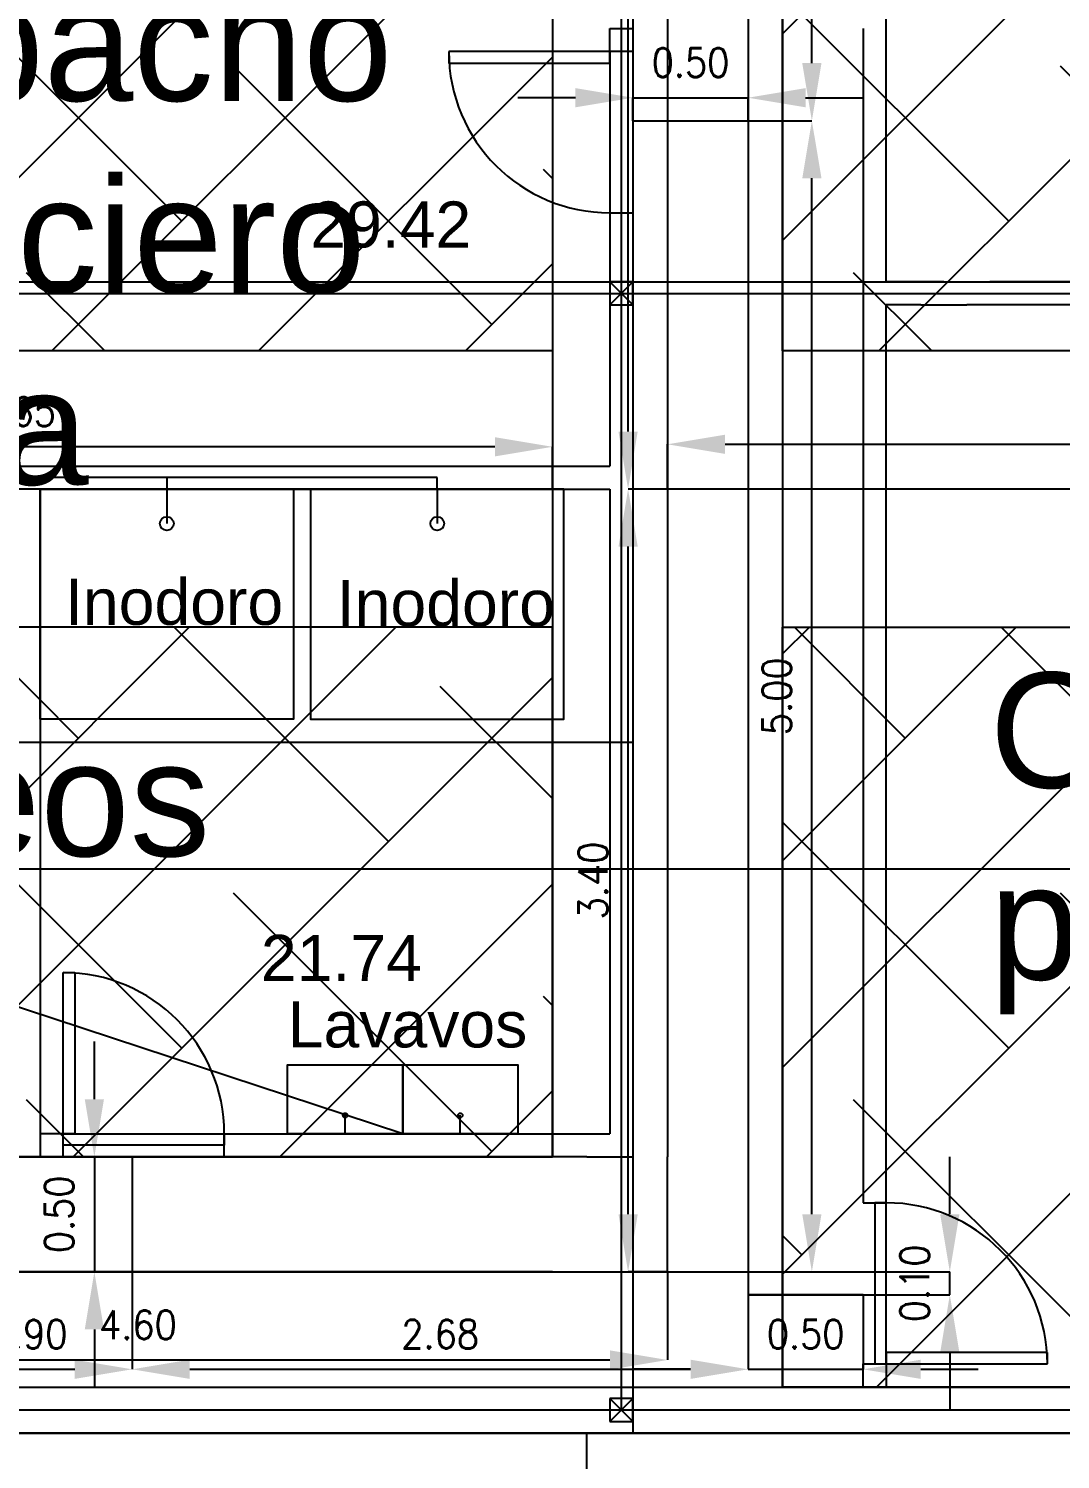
# Model space of a CAD drawing. Header units: inches. Extents: x -23 to 72981, y 9 to 49153.
# Drawn here: x 44.69 to 49.17, y 27.4 to 33.61 of the extents above; entities that cross this region are included whole.
import ezdxf

# ---------------------------------------------------------------- set-up
doc = ezdxf.new("R2010")
doc.units = ezdxf.units.IN
for name, color, linetype in [('Aguas pluviales', 140, 'Continuous'), ('Aguas sanitarias', 140, 'Continuous'), ('Auxiliar', 240, 'Continuous'), ('Cotas', 200, 'Continuous'), ('Cotas_IncendiosP0', 30, 'Continuous'), ('Cotas_IncendiosP1', 30, 'Continuous'), ('Elementos_A_P0', 251, 'Continuous'), ('Elementos_A_P1', 251, 'Continuous'), ('Exteriores', 7, 'Continuous'), ('IncendiosP0', 1, 'Continuous'), ('IncendiosP1', 1, 'Continuous'), ('P0', 5, 'Continuous'), ('P0_Elementos', 44, 'Continuous'), ('P0_Pasillos', 90, 'Continuous'), ('P1', 3, 'Continuous'), ('P1 Paredes interiores', 76, 'Continuous'), ('P1 Puertas', 30, 'Continuous'), ('P1 Puertas desplazadas', 30, 'Continuous'), ('P1 Texto', 7, 'Continuous'), ('Pared exterior nave', 26, 'Continuous'), ('Pilares', 240, 'Continuous')]:
    doc.layers.add(name, color=color, linetype=linetype)
doc.styles.add('80-100', font='romans.shx', dxfattribs={"width": 0.9, "height": 0.5})
doc.styles.get("Standard").update_dxf_attribs({"font": 'arial.ttf'})
doc.dimstyles.new('Copia de 100_conlineas', dxfattribs={"dimtxt": 0.5, "dimasz": 0.8, "dimexe": 0, "dimexo": 0, "dimgap": 0.09, "dimtad": 1, "dimzin": 1, "dimdsep": 46, "dimtxsty": '80-100', "dimcen": 0.1, "dimclrd": 256, "dimclre": 256, "dimclrt": 256, "dimadec": 0, "dimazin": 0, "dimtfac": 1, "dimtix": 1, "dimtmove": 2, "dimatfit": 3, "dimfxl": 1, "dimtvp": 1.058824, "dimtolj": 1, "dimtzin": 1, "dimarcsym": 0})
doc.dimstyles.new('Mod ISO-25', dxfattribs={"dimtxt": 0.125, "dimasz": 0.25, "dimexe": 0, "dimexo": 0.1, "dimgap": 0.09, "dimtad": 1, "dimzin": 12, "dimdsep": 46, "dimtxsty": '80-100', "dimcen": 0.1, "dimclrd": 256, "dimclre": 256, "dimclrt": 256, "dimadec": 0, "dimazin": 0, "dimtfac": 1, "dimtix": 1, "dimtmove": 2, "dimatfit": 3, "dimfxl": 1, "dimtolj": 1, "dimarcsym": 0})

# ---------------------------------------------------------------- blocks, each defined once
blk = doc.blocks.new('*D24')
at = {"layer": 'Cotas', "lineweight": -2, "transparency": 16777216}
for p, q in [((32.4111, 27.5148), (32.4111, 22.6814)), ((52.2111, 27.5148), (52.2111, 22.6814)), ((32.6611, 22.6814), (51.9611, 22.6814))]:
    blk.add_line(p, q, dxfattribs=at)
at = {"layer": 'Cotas', "transparency": 16777216}
for points in [[(32.6611, 22.723), (32.6611, 22.6397), (32.4111, 22.6814)], [(51.9611, 22.723), (51.9611, 22.6397), (52.2111, 22.6814)]]:
    blk.add_solid(points, dxfattribs=at)
at = {"layer": 'Defpoints', "color": 0, "transparency": 16777216}
for p in [(32.4111, 27.6148), (52.2111, 27.6148), (52.2111, 22.6814)]:
    blk.add_point(p, dxfattribs=at)
at = {"layer": 'Cotas', "transparency": 16777216, "insert": (42.3111, 22.8339), "char_height": 0.125, "attachment_point": 5, "style": '80-100'}
blk.add_mtext('\\A1;19.8', dxfattribs=at)
blk = doc.blocks.new('*D44')
at = {"layer": 'Cotas_IncendiosP1', "lineweight": -2, "transparency": 16777216}
for p, q in [((44.9717, 28.9648), (44.9717, 29.2148)), ((45.1361, 28.7148), (44.9717, 28.7148)), ((44.9717, 28.7148), (44.9717, 28.2148)), ((45.1361, 28.2148), (44.9717, 28.2148)), ((44.9717, 27.9648), (44.9717, 27.7148))]:
    blk.add_line(p, q, dxfattribs=at)
at = {"layer": 'Cotas_IncendiosP1', "transparency": 16777216}
for points in [[(44.93, 28.9648), (45.0134, 28.9648), (44.9717, 28.7148)], [(44.93, 27.9648), (45.0134, 27.9648), (44.9717, 28.2148)]]:
    blk.add_solid(points, dxfattribs=at)
at = {"layer": 'Defpoints', "color": 0, "transparency": 16777216}
for p in [(45.1361, 28.7148), (44.9717, 28.2148), (45.1361, 28.2148)]:
    blk.add_point(p, dxfattribs=at)
at = {"layer": 'Cotas_IncendiosP1', "transparency": 16777216, "insert": (44.8192, 28.4648), "char_height": 0.125, "attachment_point": 5, "rotation": 90, "style": '80-100'}
blk.add_mtext('\\A1;0.50', dxfattribs=at)
blk = doc.blocks.new('*D45')
at = {"layer": 'Cotas_IncendiosP1', "lineweight": -2, "transparency": 16777216}
for p, q in [((47.8111, 28.1148), (47.8111, 27.7917)), ((48.3111, 28.1148), (48.3111, 27.7917)), ((47.5611, 27.7917), (47.3111, 27.7917)), ((47.8111, 27.7917), (48.3111, 27.7917)), ((48.5611, 27.7917), (48.8111, 27.7917))]:
    blk.add_line(p, q, dxfattribs=at)
at = {"layer": 'Cotas_IncendiosP1', "transparency": 16777216}
for points in [[(47.5611, 27.8334), (47.5611, 27.75), (47.8111, 27.7917)], [(48.5611, 27.8334), (48.5611, 27.75), (48.3111, 27.7917)]]:
    blk.add_solid(points, dxfattribs=at)
at = {"layer": 'Defpoints', "color": 0, "transparency": 16777216}
for p in [(47.8111, 28.1148), (48.3111, 28.1148), (48.3111, 27.7917)]:
    blk.add_point(p, dxfattribs=at)
at = {"layer": 'Cotas_IncendiosP1', "transparency": 16777216, "insert": (48.0611, 27.9442), "char_height": 0.125, "attachment_point": 5, "style": '80-100'}
blk.add_mtext('\\A1;0.50', dxfattribs=at)
blk = doc.blocks.new('*D46')
at = {"layer": 'Cotas_IncendiosP1', "lineweight": -2, "transparency": 16777216}
for p, q in [((48.6873, 28.4648), (48.6873, 28.7148)), ((47.8111, 28.2148), (48.6873, 28.2148)), ((48.6873, 28.1148), (48.6873, 28.2148)), ((47.8111, 28.1148), (48.6873, 28.1148)), ((48.6873, 27.8648), (48.6873, 27.6148))]:
    blk.add_line(p, q, dxfattribs=at)
at = {"layer": 'Cotas_IncendiosP1', "transparency": 16777216}
for points in [[(48.6456, 28.4648), (48.7289, 28.4648), (48.6873, 28.2148)], [(48.6456, 27.8648), (48.7289, 27.8648), (48.6873, 28.1148)]]:
    blk.add_solid(points, dxfattribs=at)
at = {"layer": 'Defpoints', "color": 0, "transparency": 16777216}
for p in [(47.8111, 28.2148), (48.6873, 28.2148), (47.8111, 28.1148)]:
    blk.add_point(p, dxfattribs=at)
at = {"layer": 'Cotas_IncendiosP1', "transparency": 16777216, "insert": (48.5348, 28.1648), "char_height": 0.125, "attachment_point": 5, "rotation": 90, "style": '80-100'}
blk.add_mtext('\\A1;0.10', dxfattribs=at)
blk = doc.blocks.new('*D48')
at = {"layer": 'Cotas_IncendiosP1', "lineweight": -2, "transparency": 16777216}
for p, q in [((44.2361, 28.2148), (44.2361, 27.7917)), ((45.1361, 28.2148), (45.1361, 27.7917)), ((44.4861, 27.7917), (44.8861, 27.7917))]:
    blk.add_line(p, q, dxfattribs=at)
at = {"layer": 'Cotas_IncendiosP1', "transparency": 16777216}
for points in [[(44.4861, 27.8334), (44.4861, 27.75), (44.2361, 27.7917)], [(44.8861, 27.8334), (44.8861, 27.75), (45.1361, 27.7917)]]:
    blk.add_solid(points, dxfattribs=at)
at = {"layer": 'Defpoints', "color": 0, "transparency": 16777216}
for p in [(44.2361, 28.2148), (45.1361, 28.2148), (45.1361, 27.7917)]:
    blk.add_point(p, dxfattribs=at)
at = {"layer": 'Cotas_IncendiosP1', "transparency": 16777216, "insert": (44.6861, 27.9442), "char_height": 0.125, "attachment_point": 5, "style": '80-100'}
blk.add_mtext('\\A1;0.90', dxfattribs=at)
blk = doc.blocks.new('*D49')
at = {"layer": 'Cotas_IncendiosP1', "lineweight": -2, "transparency": 16777216}
for p, q in [((45.1361, 28.2148), (45.1361, 27.7917)), ((47.8111, 28.2148), (47.8111, 27.7917)), ((45.3861, 27.7917), (47.5611, 27.7917))]:
    blk.add_line(p, q, dxfattribs=at)
at = {"layer": 'Cotas_IncendiosP1', "transparency": 16777216}
for points in [[(45.3861, 27.8334), (45.3861, 27.75), (45.1361, 27.7917)], [(47.5611, 27.8334), (47.5611, 27.75), (47.8111, 27.7917)]]:
    blk.add_solid(points, dxfattribs=at)
at = {"layer": 'Defpoints', "color": 0, "transparency": 16777216}
for p in [(45.1361, 28.2148), (47.8111, 28.2148), (47.8111, 27.7917)]:
    blk.add_point(p, dxfattribs=at)
at = {"layer": 'Cotas_IncendiosP1', "transparency": 16777216, "insert": (46.4736, 27.9442), "char_height": 0.125, "attachment_point": 5, "style": '80-100'}
blk.add_mtext('\\A1;2.68', dxfattribs=at)
blk = doc.blocks.new('*D50')
at = {"layer": 'Cotas_IncendiosP1', "lineweight": -2, "transparency": 16777216}
for p, q in [((47.0611, 33.3146), (46.8111, 33.3146)), ((47.3111, 33.2148), (47.3111, 33.3146)), ((47.3111, 33.3146), (47.8111, 33.3146)), ((47.8111, 33.2148), (47.8111, 33.3146)), ((48.0611, 33.3146), (48.3111, 33.3146))]:
    blk.add_line(p, q, dxfattribs=at)
at = {"layer": 'Cotas_IncendiosP1', "transparency": 16777216}
for points in [[(47.0611, 33.3563), (47.0611, 33.2729), (47.3111, 33.3146)], [(48.0611, 33.3563), (48.0611, 33.2729), (47.8111, 33.3146)]]:
    blk.add_solid(points, dxfattribs=at)
at = {"layer": 'Defpoints', "color": 0, "transparency": 16777216}
for p in [(47.8111, 33.3146), (47.3111, 33.2148), (47.8111, 33.2148)]:
    blk.add_point(p, dxfattribs=at)
at = {"layer": 'Cotas_IncendiosP1', "transparency": 16777216, "insert": (47.5611, 33.4671), "char_height": 0.125, "attachment_point": 5, "style": '80-100'}
blk.add_mtext('\\A1;0.50', dxfattribs=at)
blk = doc.blocks.new('*D58')
at = {"layer": 'Cotas_IncendiosP1', "lineweight": -2, "transparency": 16777216}
for p, q in [((47.8111, 35.1148), (48.0881, 35.1148)), ((48.0881, 33.4648), (48.0881, 34.8648)), ((47.8111, 33.2148), (48.0881, 33.2148))]:
    blk.add_line(p, q, dxfattribs=at)
at = {"layer": 'Cotas_IncendiosP1', "transparency": 16777216}
for points in [[(48.0464, 34.8648), (48.1298, 34.8648), (48.0881, 35.1148)], [(48.0464, 33.4648), (48.1298, 33.4648), (48.0881, 33.2148)]]:
    blk.add_solid(points, dxfattribs=at)
at = {"layer": 'Defpoints', "color": 0, "transparency": 16777216}
for p in [(47.8111, 35.1148), (48.0881, 35.1148), (47.8111, 33.2148)]:
    blk.add_point(p, dxfattribs=at)
at = {"layer": 'Cotas_IncendiosP1', "transparency": 16777216, "insert": (47.9356, 34.1648), "char_height": 0.125, "attachment_point": 5, "rotation": 90, "style": '80-100'}
blk.add_mtext('\\A1;1.90', dxfattribs=at)
blk = doc.blocks.new('*D59')
at = {"layer": 'Cotas_IncendiosP1', "lineweight": -2, "transparency": 16777216}
for p, q in [((47.8111, 33.2148), (48.0881, 33.2148)), ((48.0881, 28.4648), (48.0881, 32.9648)), ((47.8111, 28.2148), (48.0881, 28.2148))]:
    blk.add_line(p, q, dxfattribs=at)
at = {"layer": 'Cotas_IncendiosP1', "transparency": 16777216}
for points in [[(48.0464, 32.9648), (48.1298, 32.9648), (48.0881, 33.2148)], [(48.0464, 28.4648), (48.1298, 28.4648), (48.0881, 28.2148)]]:
    blk.add_solid(points, dxfattribs=at)
at = {"layer": 'Defpoints', "color": 0, "transparency": 16777216}
for p in [(47.8111, 33.2148), (48.0881, 33.2148), (47.8111, 28.2148)]:
    blk.add_point(p, dxfattribs=at)
at = {"layer": 'Cotas_IncendiosP1', "transparency": 16777216, "insert": (47.9356, 30.7148), "char_height": 0.125, "attachment_point": 5, "rotation": 90, "style": '80-100'}
blk.add_mtext('\\A1;5.00', dxfattribs=at)
blk = doc.blocks.new('*D63')
at = {"layer": 'Cotas_IncendiosP0', "lineweight": -2, "transparency": 16777216}
for p, q in [((42.8611, 28.2148), (42.8611, 27.8322)), ((47.4611, 28.2148), (47.4611, 27.8322)), ((43.1111, 27.8322), (47.2111, 27.8322))]:
    blk.add_line(p, q, dxfattribs=at)
at = {"layer": 'Cotas_IncendiosP0', "transparency": 16777216}
for points in [[(43.1111, 27.8738), (43.1111, 27.7905), (42.8611, 27.8322)], [(47.2111, 27.8738), (47.2111, 27.7905), (47.4611, 27.8322)]]:
    blk.add_solid(points, dxfattribs=at)
at = {"layer": 'Defpoints', "color": 0, "transparency": 16777216}
for p in [(42.8611, 28.2148), (47.4611, 28.2148), (47.4611, 27.8322)]:
    blk.add_point(p, dxfattribs=at)
at = {"layer": 'Cotas_IncendiosP0', "transparency": 16777216, "insert": (45.1611, 27.9847), "char_height": 0.125, "attachment_point": 5, "style": '80-100'}
blk.add_mtext('\\A1;4.60', dxfattribs=at)
blk = doc.blocks.new('*D64')
at = {"layer": 'Cotas_IncendiosP0', "lineweight": -2, "transparency": 16777216}
for p, q in [((47.4611, 31.6148), (47.4611, 31.8092)), ((47.7111, 31.8092), (51.8611, 31.8092)), ((52.1111, 31.6148), (52.1111, 31.8092))]:
    blk.add_line(p, q, dxfattribs=at)
at = {"layer": 'Cotas_IncendiosP0', "transparency": 16777216}
for points in [[(47.7111, 31.8509), (47.7111, 31.7676), (47.4611, 31.8092)], [(51.8611, 31.8509), (51.8611, 31.7676), (52.1111, 31.8092)]]:
    blk.add_solid(points, dxfattribs=at)
at = {"layer": 'Defpoints', "color": 0, "transparency": 16777216}
for p in [(52.1111, 31.8092), (47.4611, 31.6148), (52.1111, 31.6148)]:
    blk.add_point(p, dxfattribs=at)
at = {"layer": 'Cotas_IncendiosP0', "transparency": 16777216, "insert": (49.7861, 31.9617), "char_height": 0.125, "attachment_point": 5, "style": '80-100'}
blk.add_mtext('\\A1;4.65', dxfattribs=at)
blk = doc.blocks.new('*D65')
at = {"layer": 'Cotas_IncendiosP0', "lineweight": -2, "transparency": 16777216}
for p, q in [((42.3111, 31.6148), (42.3111, 31.7985)), ((46.7111, 31.7985), (42.5611, 31.7985)), ((46.9611, 31.6148), (46.9611, 31.7985))]:
    blk.add_line(p, q, dxfattribs=at)
at = {"layer": 'Cotas_IncendiosP0', "transparency": 16777216}
for points in [[(42.5611, 31.8402), (42.5611, 31.7568), (42.3111, 31.7985)], [(46.7111, 31.8402), (46.7111, 31.7568), (46.9611, 31.7985)]]:
    blk.add_solid(points, dxfattribs=at)
at = {"layer": 'Defpoints', "color": 0, "transparency": 16777216}
for p in [(42.3111, 31.7985), (42.3111, 31.6148), (46.9611, 31.6148)]:
    blk.add_point(p, dxfattribs=at)
at = {"layer": 'Cotas_IncendiosP0', "transparency": 16777216, "insert": (44.6361, 31.951), "char_height": 0.125, "attachment_point": 5, "style": '80-100'}
blk.add_mtext('\\A1;4.65', dxfattribs=at)
blk = doc.blocks.new('*D74')
at = {"layer": 'Cotas_IncendiosP0', "lineweight": -2, "transparency": 16777216}
for p, q in [((47.4611, 37.1148), (47.2899, 37.1148)), ((47.2899, 31.8648), (47.2899, 36.8648)), ((47.4611, 31.6148), (47.2899, 31.6148))]:
    blk.add_line(p, q, dxfattribs=at)
at = {"layer": 'Cotas_IncendiosP0', "transparency": 16777216}
for points in [[(47.2482, 36.8648), (47.3316, 36.8648), (47.2899, 37.1148)], [(47.2482, 31.8648), (47.3316, 31.8648), (47.2899, 31.6148)]]:
    blk.add_solid(points, dxfattribs=at)
at = {"layer": 'Defpoints', "color": 0, "transparency": 16777216}
for p in [(47.2899, 37.1148), (47.4611, 37.1148), (47.4611, 31.6148)]:
    blk.add_point(p, dxfattribs=at)
at = {"layer": 'Cotas_IncendiosP0', "transparency": 16777216, "insert": (47.1374, 34.3648), "char_height": 0.125, "attachment_point": 5, "rotation": 90, "style": '80-100'}
blk.add_mtext('\\A1;5.50', dxfattribs=at)
blk = doc.blocks.new('*D75')
at = {"layer": 'Cotas_IncendiosP0', "lineweight": -2, "transparency": 16777216}
for p, q in [((47.4611, 31.6148), (47.2899, 31.6148)), ((47.2899, 28.4648), (47.2899, 31.3648)), ((47.4611, 28.2148), (47.2899, 28.2148))]:
    blk.add_line(p, q, dxfattribs=at)
at = {"layer": 'Cotas_IncendiosP0', "transparency": 16777216}
for points in [[(47.2482, 31.3648), (47.3316, 31.3648), (47.2899, 31.6148)], [(47.2482, 28.4648), (47.3316, 28.4648), (47.2899, 28.2148)]]:
    blk.add_solid(points, dxfattribs=at)
at = {"layer": 'Defpoints', "color": 0, "transparency": 16777216}
for p in [(47.2899, 31.6148), (47.4611, 31.6148), (47.4611, 28.2148)]:
    blk.add_point(p, dxfattribs=at)
at = {"layer": 'Cotas_IncendiosP0', "transparency": 16777216, "insert": (47.1374, 29.9148), "char_height": 0.125, "attachment_point": 5, "rotation": 90, "style": '80-100'}
blk.add_mtext('\\A1;3.40', dxfattribs=at)

msp = doc.modelspace()

# ---------------------------------------------------------------- hatches: boundary and pattern name
at = {"layer": 'P0_Elementos'}
h = msp.add_hatch(dxfattribs=at)
h.set_pattern_fill('ANSI38', color=256, scale=0.2)
h.paths.add_polyline_path([(35.7111, 39.5148), (34.7111, 39.5148), (34.7111, 35.0148), (35.7111, 35.0148)])
h.paths.add_polyline_path([(33.5111, 39.5148), (32.5111, 39.5148), (32.5111, 35.0148), (33.5111, 35.0148)])
h.paths.add_polyline_path([(37.9111, 39.5148), (36.9111, 39.5148), (36.9111, 35.0148), (37.9111, 35.0148)])
h.paths.add_polyline_path([(41.8111, 39.0148), (38.9217, 39.0148), (38.9217, 36.2148), (41.8111, 36.2148)])
h.paths.add_polyline_path([(41.8111, 35.0148), (38.4111, 35.0148), (38.4111, 33.5148), (41.8111, 33.5148)])
h.paths.add_polyline_path([(41.8111, 32.5148), (38.4111, 32.5148), (38.4111, 31.0148), (41.8111, 31.0148)])
h.paths.add_polyline_path([(41.8111, 42.0148), (32.5111, 42.0148), (32.5111, 40.5148), (41.8111, 40.5148)])
h.paths.add_polyline_path([(41.8111, 44.5148), (32.5111, 44.5148), (32.5111, 43.0148), (41.8111, 43.0148)])
h.paths.add_polyline_path([(46.9611, 42.0148), (42.8111, 42.0148), (42.8111, 37.8648), (46.9611, 37.8648)])
h.paths.add_polyline_path([(52.1111, 42.0148), (47.9611, 42.0148), (47.9611, 37.8648), (52.1111, 37.8648)])
h.paths.add_polyline_path([(46.9611, 36.3648), (42.8111, 36.3648), (42.8111, 32.2148), (46.9611, 32.2148)])
h.paths.add_polyline_path([(52.1111, 36.3648), (47.9611, 36.3648), (47.9611, 32.2148), (52.1111, 32.2148)])
h.paths.add_polyline_path([(46.9611, 31.0148), (43.3611, 31.0148), (43.3611, 28.7148), (46.9611, 28.7148)])
h.paths.add_polyline_path([(52.1111, 31.0148), (47.9611, 31.0148), (47.9611, 27.7148), (52.1111, 27.7148)])

# ---------------------------------------------------------------- linework, layer by layer
at = {"layer": 'Aguas pluviales'}
msp.add_line((32.3111, 27.5148), (52.3111, 27.5148), dxfattribs=at)
at = {"layer": 'Aguas sanitarias'}
for p, q in [((45.2861, 31.6648), (44.0861, 31.6648)), ((46.4611, 31.6648), (45.2861, 31.6648)), ((45.2861, 31.6648), (45.2861, 31.6148)), ((46.4611, 31.6148), (46.4611, 31.6648)), ((45.2861, 31.6148), (45.2861, 31.4648)), ((46.4611, 31.6148), (46.4611, 31.4648)), ((46.3111, 28.8148), (42.5062, 30.0676)), ((46.0611, 28.8148), (46.0611, 28.8948)), ((46.5611, 28.8148), (46.5611, 28.8948)), ((46.0611, 28.8148), (46.5611, 28.8148))]:
    msp.add_line(p, q, dxfattribs=at)
for centre, radius in [((45.2861, 31.4648), 0.03), ((46.4611, 31.4648), 0.03), ((46.0611, 28.8948), 0.01), ((46.5611, 28.8948), 0.01)]:
    msp.add_circle(centre, radius, dxfattribs=at)
at = {"layer": 'Auxiliar'}
for p, q in [((47.2611, 27.6148), (47.2611, 63.6391)), ((32.4111, 32.4648), (52.2111, 32.4648)), ((32.4111, 29.9648), (52.2111, 29.9648)), ((52.2111, 27.6148), (32.4111, 27.6148))]:
    msp.add_line(p, q, dxfattribs=at)
at = {"layer": 'Elementos_A_P1'}
for points in [[(44.7361, 31.6148), (45.8361, 31.6148), (45.8361, 30.6148), (44.7361, 30.6148)], [(47.0111, 31.6148), (45.9111, 31.6148), (45.9111, 30.6148), (47.0111, 30.6148)], [(46.3111, 28.8148), (45.8111, 28.8148), (45.8111, 29.1148), (46.3111, 29.1148)], [(46.8111, 28.8148), (46.3111, 28.8148), (46.3111, 29.1148), (46.8111, 29.1148)]]:
    msp.add_lwpolyline(points, close=True, dxfattribs=at)
at = {"layer": 'Exteriores'}
for p, q in [((44.6111, 27.5148), (47.1111, 27.5148)), ((47.1111, 22.5148), (47.1111, 27.5148)), ((47.1111, 27.5148), (49.6111, 27.5148))]:
    msp.add_line(p, q, dxfattribs=at)
at = {"layer": 'IncendiosP0'}
for p, q in [((47.4611, 42.0148), (47.4611, 28.7148)), ((46.9611, 31.6148), (42.3111, 31.6148)), ((52.1111, 31.6148), (47.4611, 31.6148)), ((47.4611, 28.2148), (47.4611, 28.7148)), ((46.9611, 28.2148), (42.8611, 28.2148)), ((46.9611, 28.2148), (47.4611, 28.2148))]:
    msp.add_line(p, q, dxfattribs=at)
at = {"layer": 'IncendiosP1'}
for p, q in [((47.8111, 35.1148), (47.8111, 33.2148)), ((47.3111, 33.2148), (47.8111, 33.2148)), ((47.8111, 33.2148), (47.8111, 28.1148)), ((45.1361, 28.7148), (45.1361, 28.2148)), ((44.2361, 28.2148), (45.1361, 28.2148)), ((45.1361, 28.2148), (47.8111, 28.2148)), ((48.3111, 28.1148), (47.8111, 28.1148))]:
    msp.add_line(p, q, dxfattribs=at)
at = {"layer": 'P0'}
msp.add_line((32.3111, 27.5148), (52.3111, 27.5148), dxfattribs=at)
at = {"layer": 'P0_Elementos'}
for points in [[(42.8111, 36.3648), (46.9611, 36.3648), (46.9611, 32.2148), (42.8111, 32.2148)], [(47.9611, 36.3648), (52.1111, 36.3648), (52.1111, 32.2148), (47.9611, 32.2148)], [(43.3611, 28.7148), (46.9611, 28.7148), (46.9611, 31.0148), (43.3611, 31.0148)], [(52.1111, 27.7148), (47.9611, 27.7148), (47.9611, 31.0148), (52.1111, 31.0148)]]:
    msp.add_lwpolyline(points, close=True, dxfattribs=at)
at = {"layer": 'P0_Pasillos'}
for p, q in [((46.9611, 42.0148), (46.9611, 28.7148)), ((47.9611, 42.0148), (47.9611, 27.7148)), ((46.9611, 28.7148), (43.3611, 28.7148)), ((43.3611, 27.7148), (46.9611, 27.7148)), ((46.9611, 27.7148), (47.9611, 27.7148))]:
    msp.add_line(p, q, dxfattribs=at)
at = {"layer": 'P1'}
msp.add_line((47.3111, 30.5148), (42.3111, 30.5148), dxfattribs=at)
for points in [[(32.3111, 27.5148), (52.3111, 27.5148), (52.3111, 42.5148), (47.3111, 42.5148), (47.3111, 32.5148), (52.3111, 32.5148)], [(42.3111, 37.5148), (42.3111, 32.5148), (47.3111, 32.5148)], [(47.3111, 32.5148), (47.3111, 27.5148)]]:
    msp.add_lwpolyline(points, dxfattribs=at)
at = {"layer": 'P1 Paredes interiores'}
for p, q in [((48.4111, 32.6148), (48.4111, 33.7148)), ((48.3111, 33.6148), (48.3111, 28.7148)), ((47.2111, 32.8148), (47.2111, 31.7148)), ((47.2111, 32.8148), (47.3111, 32.8148)), ((47.3111, 32.8148), (47.3111, 28.7148)), ((48.4111, 32.5148), (48.4111, 32.6148)), ((48.6611, 32.5148), (48.4111, 32.5148)), ((48.6611, 32.5148), (48.8611, 32.5148)), ((52.1111, 32.5148), (48.8611, 32.5148)), ((48.4111, 28.7148), (48.4111, 32.4148)), ((48.5611, 32.4148), (48.4111, 32.4148)), ((48.5611, 32.4148), (48.7611, 32.4148)), ((52.1111, 32.4148), (48.7611, 32.4148)), ((42.3611, 31.7148), (47.0111, 31.7148)), ((47.0111, 31.7148), (47.2111, 31.7148)), ((44.7361, 31.6148), (47.0111, 31.6148)), ((44.7361, 31.6148), (44.7361, 28.8148)), ((47.0111, 31.6148), (47.2111, 31.6148)), ((47.2111, 31.6148), (47.2111, 28.8148)), ((44.7361, 28.8148), (44.7361, 28.7148)), ((45.5361, 28.8148), (47.0111, 28.8148)), ((45.5361, 28.7148), (45.5361, 28.8148)), ((47.0111, 28.8148), (47.2111, 28.8148)), ((44.7361, 28.7148), (44.6361, 28.7148)), ((47.1111, 28.7148), (45.5361, 28.7148)), ((47.1111, 28.7148), (47.3111, 28.7148)), ((48.3111, 28.7148), (48.3111, 28.5148)), ((48.4111, 28.5148), (48.4111, 28.7148)), ((48.3111, 28.5148), (48.4111, 28.5148))]:
    msp.add_line(p, q, dxfattribs=at)
at = {"layer": 'P1 Puertas'}
for p, q in [((47.2111, 33.5148), (47.2111, 33.6148)), ((47.2111, 33.6148), (47.3111, 33.6148)), ((47.3111, 33.6148), (47.3111, 33.5148)), ((47.3111, 33.5148), (47.2111, 33.5148)), ((47.2111, 33.5148), (47.2111, 32.8148)), ((47.2611, 32.8148), (47.2611, 33.5148)), ((47.2111, 32.8148), (47.2611, 32.8148)), ((44.8361, 28.8148), (44.7361, 28.8148)), ((44.7361, 28.8148), (44.7361, 28.7148)), ((44.8361, 28.7148), (44.8361, 28.8148)), ((44.8361, 28.8148), (45.5361, 28.8148)), ((45.5361, 28.8148), (45.5361, 28.7648)), ((44.7361, 28.7148), (44.8361, 28.7148)), ((45.5361, 28.7648), (44.8361, 28.7648)), ((48.4111, 28.5148), (48.3611, 28.5148)), ((48.3611, 28.5148), (48.3611, 27.8148)), ((48.4111, 27.8148), (48.4111, 28.5148)), ((48.3111, 27.7148), (48.3111, 27.8148)), ((48.3111, 27.8148), (48.4111, 27.8148)), ((48.4111, 27.8148), (48.4111, 27.7148)), ((48.4111, 27.7148), (48.3111, 27.7148))]:
    msp.add_line(p, q, dxfattribs=at)
at = {"layer": 'P1 Puertas desplazadas'}
for p, q in [((47.2111, 33.5148), (47.2111, 33.6148)), ((47.2111, 33.6148), (47.3111, 33.6148)), ((47.3111, 33.6148), (47.3111, 33.5148)), ((47.2111, 33.5148), (46.5111, 33.5148)), ((46.5111, 33.5148), (46.5111, 33.4648)), ((47.3111, 33.5148), (47.2111, 33.5148)), ((47.2111, 33.4648), (47.2111, 33.5148)), ((46.5111, 33.4648), (47.2111, 33.4648)), ((44.8361, 28.8148), (44.8361, 29.5148)), ((44.8361, 29.5148), (44.8861, 29.5148)), ((44.8861, 29.5148), (44.8861, 28.8148)), ((44.8361, 28.8148), (44.7361, 28.8148)), ((44.7361, 28.8148), (44.7361, 28.7148)), ((44.8861, 28.8148), (44.8361, 28.8148)), ((44.8361, 28.7148), (44.8361, 28.8148)), ((44.7361, 28.7148), (44.8361, 28.7148)), ((49.1111, 27.8648), (48.4111, 27.8648)), ((48.4111, 27.8648), (48.4111, 27.8148)), ((49.1111, 27.8148), (49.1111, 27.8648)), ((48.3111, 27.7148), (48.3111, 27.8148)), ((48.3111, 27.8148), (48.4111, 27.8148)), ((48.4111, 27.8148), (48.4111, 27.7148)), ((48.4111, 27.8148), (49.1111, 27.8148)), ((48.4111, 27.7148), (48.3111, 27.7148))]:
    msp.add_line(p, q, dxfattribs=at)
for centre, start, end in [((47.2111, 33.5148), 180, 270), ((44.8361, 28.8148), 0, 90), ((48.4111, 27.8148), 0, 90)]:
    msp.add_arc(centre, 0.7, start, end, dxfattribs=at)
at = {"layer": 'Pared exterior nave'}
for p, q in [((42.4111, 27.7148), (52.1111, 27.7148)), ((52.1111, 27.5148), (40.7611, 27.5148))]:
    msp.add_line(p, q, dxfattribs=at)
at = {"layer": 'Pilares'}
for p, q in [((47.3111, 32.5148), (47.2111, 32.5148)), ((47.2111, 32.5148), (47.2111, 32.4148)), ((47.3111, 32.5148), (47.2111, 32.4148)), ((47.2111, 32.5148), (47.3111, 32.4148)), ((47.3111, 32.4148), (47.3111, 32.5148)), ((47.2111, 32.4148), (47.3111, 32.4148)), ((47.3111, 27.6648), (47.2111, 27.6648)), ((47.2111, 27.6648), (47.2111, 27.5648)), ((47.3111, 27.6648), (47.2111, 27.5648)), ((47.2111, 27.6648), (47.3111, 27.5648)), ((47.3111, 27.5648), (47.3111, 27.6648)), ((47.2111, 27.5648), (47.3111, 27.5648))]:
    msp.add_line(p, q, dxfattribs=at)

# ---------------------------------------------------------------- texts
at = {"layer": 'Cotas_IncendiosP1', "char_height": 0.2, "attachment_point": 1}
for s, insert in [('29.42', (45.9095, 32.8641)), ('21.74', (45.695, 29.6785))]:
    msp.add_mtext_dynamic_manual_height_columns(s, width=0.285719, gutter_width=1, heights=[0], dxfattribs=dict(at, insert=insert))
at = {"layer": 'Elementos_A_P0', "char_height": 0.2, "attachment_point": 1}
for s, width, insert in [('Inodoro', 0.500539, (44.8443, 31.2252)), ('Inodoro', 0.500539, (46.0247, 31.2194)), ('Lavavos', 0.756496, (45.8116, 29.3897))]:
    msp.add_mtext_dynamic_manual_height_columns(s, width=width, gutter_width=1, heights=[0], dxfattribs=dict(at, insert=insert))
at = {"layer": 'P1 Texto', "char_height": 0.5, "attachment_point": 1}
for s, width, insert in [('Despacho\\Pfinanciero\\Py caja', 4.38379, (43.1217, 33.8008)), ('Comedor\\Ppersonal', 3.914156, (48.8593, 30.8177)), ('Aseos', 3.210249, (43.5336, 30.5204))]:
    msp.add_mtext_dynamic_manual_height_columns(s, width=width, gutter_width=12.5, heights=[0], dxfattribs=dict(at, insert=insert))

# ---------------------------------------------------------------- dimensions: what is measured, and where the dimension line sits
at = {"layer": 'Cotas'}
dim = msp.add_linear_dim(base=(52.2111, 22.6814), p1=(32.4111, 27.6148), p2=(52.2111, 27.6148), dimstyle='Mod ISO-25', dxfattribs=at)
dim.commit()
dim.dimension.update_dxf_attribs({"geometry": '*D24', "text_midpoint": (42.3111, 22.8339)})
at = {"layer": 'Cotas_IncendiosP0'}
for base, p1, p2, picture, middle in [((47.2899, 37.1148), (47.4611, 31.6148), (47.4611, 37.1148), '*D74', (47.1374, 34.3648)), ((47.2899, 31.6148), (47.4611, 28.2148), (47.4611, 31.6148), '*D75', (47.1374, 29.9148))]:
    dim = msp.add_linear_dim(base=base, p1=p1, p2=p2, angle=90, dimstyle='Copia de 100_conlineas', dxfattribs=at)
    dim.commit()
    dim.dimension.update_dxf_attribs({"geometry": picture, "text_midpoint": middle})
for base, p1, p2, picture, middle in [((42.3111, 31.7985), (46.9611, 31.6148), (42.3111, 31.6148), '*D65', (44.6361, 31.951)), ((52.1111, 31.8092), (47.4611, 31.6148), (52.1111, 31.6148), '*D64', (49.7861, 31.9617)), ((47.4611, 27.8322), (42.8611, 28.2148), (47.4611, 28.2148), '*D63', (45.1611, 27.9847))]:
    dim = msp.add_linear_dim(base=base, p1=p1, p2=p2, dimstyle='Copia de 100_conlineas', dxfattribs=at)
    dim.commit()
    dim.dimension.update_dxf_attribs({"geometry": picture, "text_midpoint": middle})
at = {"layer": 'Cotas_IncendiosP1'}
for base, p1, p2, picture, middle in [((48.0881, 35.1148), (47.8111, 33.2148), (47.8111, 35.1148), '*D58', (47.9356, 34.1648)), ((48.0881, 33.2148), (47.8111, 28.2148), (47.8111, 33.2148), '*D59', (47.9356, 30.7148)), ((44.9717, 28.2148), (45.1361, 28.7148), (45.1361, 28.2148), '*D44', (44.8192, 28.4648)), ((48.6873, 28.2148), (47.8111, 28.1148), (47.8111, 28.2148), '*D46', (48.5348, 28.1648))]:
    dim = msp.add_linear_dim(base=base, p1=p1, p2=p2, angle=90, dimstyle='Copia de 100_conlineas', dxfattribs=at)
    dim.commit()
    dim.dimension.update_dxf_attribs({"geometry": picture, "text_midpoint": middle})
for base, p1, p2, picture, middle in [((47.8111, 33.3146), (47.3111, 33.2148), (47.8111, 33.2148), '*D50', (47.5611, 33.4671)), ((45.1361, 27.7917), (44.2361, 28.2148), (45.1361, 28.2148), '*D48', (44.6861, 27.9442)), ((47.8110559583, 27.7917126211), (45.1360559583, 28.2148134351), (47.8110559583, 28.2148134351), '*D49', (46.4735559583, 27.9442126211)), ((48.3111, 27.7917), (47.8111, 28.1148), (48.3111, 28.1148), '*D45', (48.0611, 27.9442))]:
    dim = msp.add_linear_dim(base=base, p1=p1, p2=p2, dimstyle='Copia de 100_conlineas', dxfattribs=at)
    dim.commit()
    dim.dimension.update_dxf_attribs({"geometry": picture, "text_midpoint": middle})

doc.saveas('drawing.dxf')
